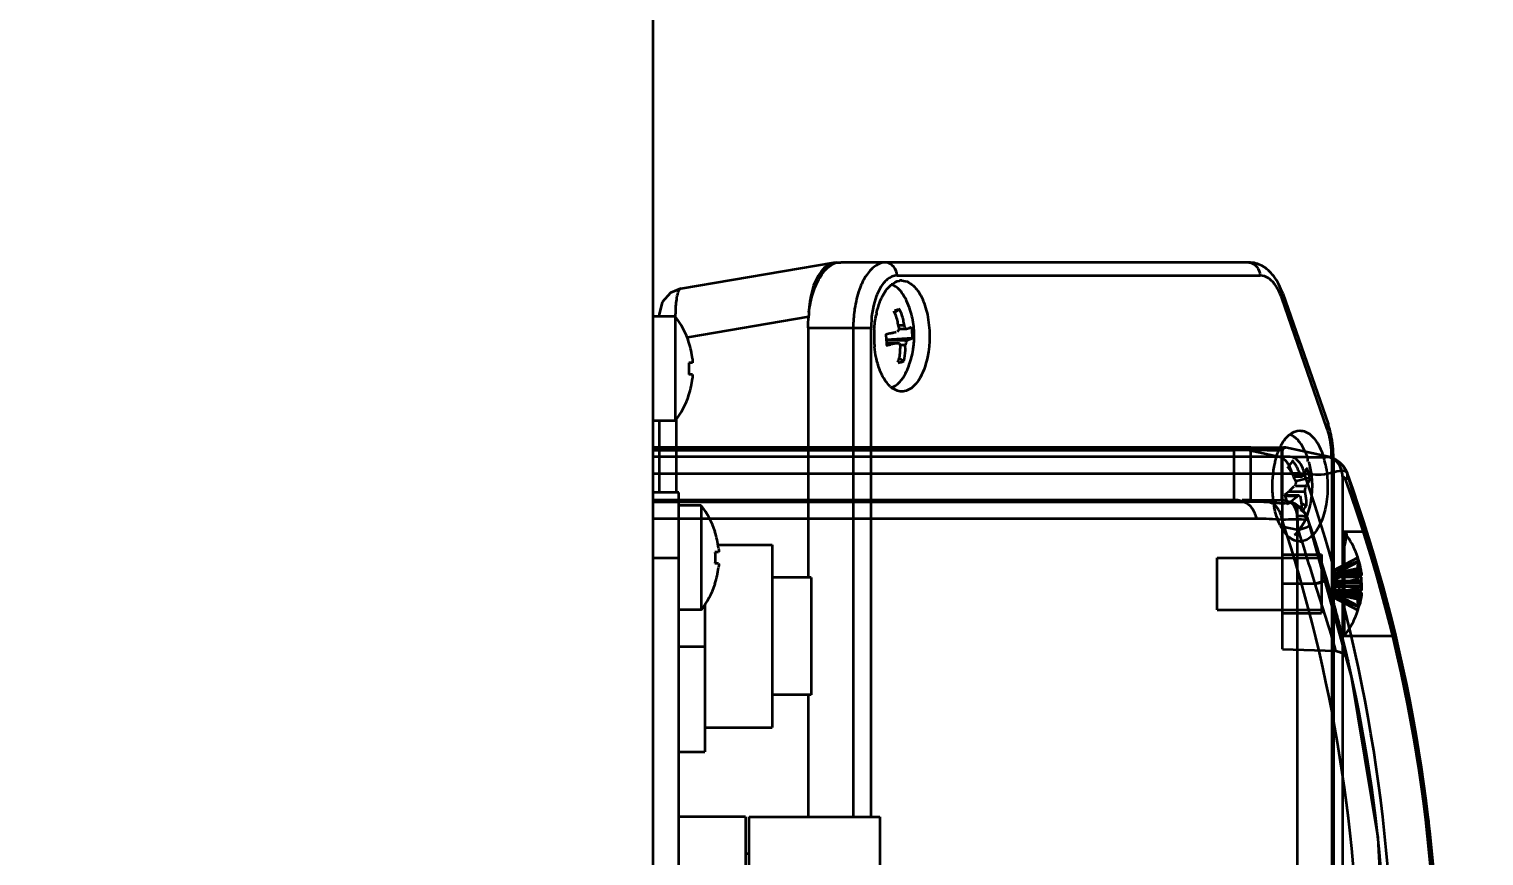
# Model space of a CAD drawing. Header units: millimetres. Extents: x 4086 to 8300, y 123 to 1549.
# Drawn here: x 7023.61 to 7048.68, y 1354.94 to 1369.2 of the extents above; entities that cross this region are included whole.
import ezdxf

# ---------------------------------------------------------------- set-up
doc = ezdxf.new("R2010")
doc.units = ezdxf.units.MM
doc.linetypes.add('PHANTOM', pattern=[0.8, 0.45, -0.05, 0.1, -0.05, 0.1, -0.05])
doc.layers.add('标注', color=7, linetype='Continuous', lineweight=25)
doc.layers.add('粗线', color=7, linetype='PHANTOM', lineweight=35)
doc.styles.get("Standard").update_dxf_attribs({"font": 'simsun.ttc'})
doc.dimstyles.new('直径标注', dxfattribs={"dimtxt": 5, "dimasz": 5, "dimexe": 1.5, "dimexo": 0, "dimtad": 1, "dimtoh": 1, "dimdec": 0, "dimlfac": 10, "dimdsep": 46, "dimtxsty": 'Standard', "dimblk": '_FILLED', "dimcen": 0.09, "dimadec": 0, "dimazin": 0, "dimtol": 1, "dimtp": 0.001, "dimtm": 0.001, "dimtfac": 1, "dimtdec": 0, "dimtofl": 0, "dimtmove": 0, "dimatfit": 3, "dimldrblk": '_FILLED', "dimfxl": 1, "dimtolj": 1, "dimarcsym": 0})
doc.dimstyles.new('直线标注', dxfattribs={"dimtxt": 7, "dimasz": 3, "dimexe": 1.25, "dimexo": 0.625, "dimtad": 1, "dimlfac": 4, "dimdsep": 46, "dimtxsty": 'Standard', "dimcen": 2.5, "dimadec": 0, "dimazin": 0, "dimtm": 1e-09, "dimtfac": 1, "dimtmove": 0, "dimatfit": 3, "dimfxl": 1, "dimarcsym": 0})

# ---------------------------------------------------------------- blocks, each defined once
blk = doc.blocks.new('*D2166')
at = {"layer": 'Defpoints', "color": 0}
for p in [(7027.548, 1379.435), (7094.882, 1379.435), (7024.007, 1325.435)]:
    blk.add_point(p, dxfattribs=at)
at = {"layer": '标注', "color": 0, "linetype": 'Continuous', "lineweight": -2}
for p, q in [((7028.173, 1379.435), (7096.132, 1379.435)), ((7094.882, 1328.435), (7094.882, 1376.435)), ((7024.632, 1325.435), (7096.132, 1325.435))]:
    blk.add_line(p, q, dxfattribs=at)
at = {"layer": '标注', "color": 0}
for points in [[(7095.382, 1376.435), (7094.382, 1376.435), (7094.882, 1379.435)], [(7094.382, 1328.435), (7095.382, 1328.435), (7094.882, 1325.435)]]:
    blk.add_solid(points, dxfattribs=at)
at = {"layer": '标注', "color": 0, "insert": (7087.257, 1352.043), "char_height": 7, "attachment_point": 2, "rotation": 90}
blk.add_mtext('240', dxfattribs=at)
blk = doc.blocks.new('*D2167')
at = {"layer": 'Defpoints', "color": 0}
for p in [(7015.34, 1374.935), (7075.687, 1374.935), (7013.622, 1329.935)]:
    blk.add_point(p, dxfattribs=at)
at = {"layer": '标注', "color": 0, "linetype": 'Continuous', "lineweight": -2}
for p, q in [((7015.965, 1374.935), (7076.937, 1374.935)), ((7075.687, 1332.935), (7075.687, 1371.935)), ((7014.247, 1329.935), (7076.937, 1329.935))]:
    blk.add_line(p, q, dxfattribs=at)
at = {"layer": '标注', "color": 0}
for points in [[(7076.187, 1371.935), (7075.187, 1371.935), (7075.687, 1374.935)], [(7075.187, 1332.935), (7076.187, 1332.935), (7075.687, 1329.935)]]:
    blk.add_solid(points, dxfattribs=at)
at = {"layer": '标注', "color": 0, "insert": (7068.062, 1352.296), "char_height": 7, "attachment_point": 2, "rotation": 90}
blk.add_mtext('200', dxfattribs=at)
blk = doc.blocks.new('*D2168')
at = {"layer": 'Defpoints', "color": 0}
for p in [(6968.207, 1367.878), (7034.357, 1329.742), (6968.207, 1308.217)]:
    blk.add_point(p, dxfattribs=at)
at = {"layer": '标注', "color": 0, "linetype": 'Continuous', "lineweight": -2}
for p, q in [((6968.207, 1367.253), (6968.207, 1306.967)), ((7034.357, 1329.117), (7034.357, 1306.967)), ((7031.357, 1308.217), (6971.207, 1308.217))]:
    blk.add_line(p, q, dxfattribs=at)
at = {"layer": '标注', "color": 0}
for points in [[(6971.207, 1308.717), (6971.207, 1307.717), (6968.207, 1308.217)], [(7031.357, 1307.717), (7031.357, 1308.717), (7034.357, 1308.217)]]:
    blk.add_solid(points, dxfattribs=at)
at = {"layer": '标注', "color": 0, "insert": (7001.282, 1320.166), "char_height": 7, "attachment_point": 2}
blk.add_mtext('294{\\A1;\\H0.7x;\\S+0.05^  0;}', dxfattribs=at)
blk = doc.blocks.new('_FILLED')
at = {"color": 0, "linetype": 'ByBlock'}
blk.add_solid([(0, 0), (-1, 0.1429), (-1, -0.1429)], dxfattribs=at)
blk = doc.blocks.new('*D2169')
at = {"layer": 'Defpoints', "color": 0}
for p in [(7014.189, 1376.166), (7012.225, 1373.704)]:
    blk.add_point(p, dxfattribs=at)
at = {"layer": '标注', "color": 0, "linetype": 'Continuous', "lineweight": -2}
for p in [(7017.308, 1380.075), (7165.996, 1408.097)]:
    blk.add_line(p, (7039.67, 1408.097), dxfattribs=at)
at = {"layer": '标注', "color": 0, "linetype": 'Continuous'}
for p, q in [((7013.207, 1374.845), (7013.207, 1375.025)), ((7013.117, 1374.935), (7013.297, 1374.935))]:
    blk.add_line(p, q, dxfattribs=at)
at = {"layer": '标注', "color": 0, "linetype": 'ByBlock', "lineweight": -2, "xscale": 5, "yscale": 5, "zscale": 5, "rotation": 231.4099169123892}
blk.add_blockref('_FILLED', (7014.189, 1376.166), dxfattribs=at)
at = {"layer": '标注', "color": 0, "insert": (7050.306, 1426.716), "char_height": 5, "attachment_point": 1}
blk.add_mtext('\\A1;{\\H1.4x;6-%%C14\\A1;\\fSource Han Sans CN Normal|b0|i0|c134|p34;\\H0.714286x;\\C7;Penetration ( mounting hole\\C0;）\\P\\C256;Use mounting screws M12}', dxfattribs=at)

msp = doc.modelspace()

# ---------------------------------------------------------------- linework, layer by layer
at = {"layer": '粗线', "linetype": 'Continuous'}
for p, q in [((7034.3569, 1375.12832), (7034.3569, 1329.74228)), ((7045.97973, 1362.32226), (7045.19867, 1364.5682)), ((7045.21633, 1364.64211), (7045.99739, 1362.39616)), ((7034.74469, 1364.2478), (7034.74469, 1362.4478)), ((7037.0344, 1364.0543), (7037.0344, 1359.74778)), ((7037.81383, 1364.0543), (7037.81383, 1355.61651)), ((7038.12118, 1355.61651), (7038.12118, 1364.0543)), ((7034.98235, 1363.8012), (7034.97938, 1363.79949)), ((7038.3739, 1363.78899), (7038.58275, 1363.78899)), ((7038.38466, 1363.81422), (7038.38643, 1363.78084)), ((7038.38643, 1363.78084), (7038.38775, 1363.7491)), ((7038.6165, 1363.76375), (7038.62089, 1363.73159)), ((7038.62089, 1363.75929), (7038.71892, 1363.75929)), ((7035.04152, 1363.4468), (7034.97938, 1363.4468)), ((7035.04435, 1363.45585), (7035.04152, 1363.4468)), ((7038.60164, 1363.52951), (7038.68505, 1363.47691)), ((7038.67022, 1363.47135), (7038.68505, 1363.47691)), ((7034.98103, 1363.28177), (7034.97938, 1363.2488)), ((7035.04152, 1363.2488), (7034.97938, 1363.2488)), ((7034.98202, 1363.38083), (7034.98235, 1363.3478)), ((7035.04152, 1363.2488), (7035.04435, 1363.23975)), ((7035.04435, 1363.21506), (7035.04152, 1363.1813)), ((7035.04435, 1363.23975), (7035.04435, 1363.21506)), ((7034.97938, 1362.89612), (7034.98235, 1362.8944)), ((7034.74469, 1362.4478), (7034.3569, 1362.4478)), ((7034.4694, 1362.4478), (7034.4694, 1361.2103)), ((7034.76549, 1361.2103), (7034.76549, 1362.4779)), ((7044.56399, 1361.98672), (7034.3569, 1361.9868)), ((7034.3569, 1361.98594), (7044.42898, 1361.98594)), ((7034.3569, 1361.94196), (7044.39333, 1361.94196)), ((7044.37449, 1361.94196), (7044.37449, 1361.07674)), ((7044.42893, 1361.98596), (7045.16597, 1361.82557)), ((7044.91967, 1361.98323), (7044.56399, 1361.98672)), ((7044.66156, 1361.94053), (7044.66156, 1361.07673)), ((7045.03502, 1361.98279), (7044.91967, 1361.98323)), ((7045.12265, 1361.98301), (7045.03502, 1361.98279)), ((7045.20116, 1361.94197), (7045.21203, 1361.94111)), ((7045.20116, 1361.07701), (7045.20116, 1361.94111)), ((7045.21208, 1358.5103), (7045.21208, 1361.9533)), ((7045.25518, 1361.98516), (7045.26122, 1361.98569)), ((7045.26486, 1361.98597), (7045.26662, 1361.98594)), ((7046.0048, 1361.82531), (7045.26662, 1361.98594)), ((7046.00997, 1361.82439), (7045.26665, 1361.98593)), ((7045.16597, 1361.82557), (7034.3569, 1361.82557)), ((7045.32831, 1361.68296), (7045.30947, 1361.66137)), ((7045.35423, 1361.71319), (7045.32831, 1361.68296)), ((7046.06031, 1361.80836), (7046.09045, 1361.80836)), ((7046.06031, 1361.80836), (7046.06031, 1343.06225)), ((7046.09045, 1361.80836), (7046.09045, 1343.06225)), ((7034.3569, 1361.53757), (7045.3791, 1361.53757)), ((7045.52104, 1361.51651), (7045.38975, 1361.51651)), ((7045.55258, 1361.48334), (7045.40577, 1361.48334)), ((7045.68657, 1361.46727), (7045.43127, 1361.40001)), ((7045.53597, 1361.49205), (7045.52104, 1361.51651)), ((7045.55258, 1361.48334), (7045.53597, 1361.49205)), ((7045.56727, 1361.49272), (7045.55258, 1361.48334)), ((7045.64645, 1361.60985), (7045.63623, 1361.63775)), ((7045.67274, 1361.52485), (7045.66471, 1361.55338)), ((7046.24608, 1361.48857), (7046.24608, 1343.38204)), ((7046.33272, 1361.53422), (7046.27299, 1361.64733)), ((7046.33271, 1361.53429), (7046.33185, 1361.5367)), ((7034.8069, 1361.2103), (7034.3569, 1361.2103)), ((7034.8069, 1343.6603), (7034.8069, 1361.2103)), ((7045.24731, 1361.17834), (7045.25672, 1361.14947)), ((7045.49389, 1361.16227), (7045.27432, 1361.16227)), ((7045.31572, 1361.22979), (7045.60572, 1361.22979)), ((7045.43859, 1361.34833), (7045.4239, 1361.32337)), ((7045.61761, 1361.32224), (7045.4358, 1361.32224)), ((7045.47425, 1361.15289), (7045.49389, 1361.16227)), ((7045.49389, 1361.16227), (7045.51045, 1361.15356)), ((7045.60783, 1361.29728), (7045.61761, 1361.32224)), ((7044.44061, 1361.07693), (7034.3569, 1361.07686)), ((7034.3569, 1361.05348), (7044.54839, 1361.05348)), ((7035.19469, 1360.9853), (7034.8069, 1360.9853)), ((7035.19469, 1360.9853), (7035.19469, 1359.1853)), ((7044.54839, 1361.05348), (7044.44061, 1361.07693)), ((7045.31898, 1361.05348), (7045.21123, 1361.07693)), ((7045.25672, 1361.14947), (7045.26572, 1361.12076)), ((7045.26572, 1361.12076), (7045.27432, 1361.09223)), ((7045.27432, 1361.15289), (7045.47425, 1361.15289)), ((7045.2903, 1361.03576), (7045.29766, 1361.00786)), ((7045.31442, 1361.03959), (7045.31896, 1361.05349)), ((7045.46665, 1360.99229), (7045.46665, 1343.87831)), ((7045.51045, 1361.15356), (7045.52048, 1361.12909)), ((7045.53389, 1361.02867), (7045.62442, 1360.98424)), ((7045.61189, 1360.96665), (7045.62442, 1360.98424)), ((7044.76338, 1360.75725), (7034.3569, 1360.75725)), ((7045.49254, 1360.54788), (7045.59683, 1360.71776)), ((7045.53918, 1360.88354), (7045.55504, 1360.89949)), ((7045.69206, 1360.63061), (7045.64981, 1360.75725)), ((7035.43235, 1360.5387), (7035.42938, 1360.53699)), ((7045.48629, 1360.55996), (7045.21208, 1360.61963)), ((7046.27487, 1360.52646), (7046.27454, 1360.53572)), ((7046.66844, 1360.5353), (7046.27487, 1360.5353)), ((7046.27487, 1360.5353), (7046.27487, 1358.7353)), ((7035.49152, 1360.1843), (7035.42938, 1360.1843)), ((7035.49152, 1360.3103), (7036.41565, 1360.3103)), ((7035.49435, 1360.19335), (7035.49152, 1360.1843)), ((7036.41565, 1360.30971), (7036.41565, 1357.1609)), ((7034.3569, 1360.0853), (7034.8069, 1360.0853)), ((7035.43103, 1360.01927), (7035.42938, 1359.9863)), ((7035.49152, 1359.9863), (7035.42938, 1359.9863)), ((7035.43202, 1360.11833), (7035.43235, 1360.0853)), ((7035.49152, 1359.9863), (7035.49435, 1359.97725)), ((7035.49435, 1359.95256), (7035.49152, 1359.9188)), ((7035.49435, 1359.97725), (7035.49435, 1359.95256)), ((7044.08708, 1360.0853), (7045.88708, 1360.0853)), ((7044.08708, 1359.1853), (7044.08708, 1360.0853)), ((7045.21208, 1360.14155), (7045.88708, 1360.14155)), ((7045.88708, 1360.14155), (7045.88708, 1359.12905)), ((7046.09633, 1359.87016), (7046.50956, 1360.0897)), ((7046.09633, 1359.85697), (7046.50956, 1360.02771)), ((7046.50956, 1360.02162), (7046.09633, 1359.85499)), ((7046.50956, 1360.01219), (7046.09633, 1359.79265)), ((7046.50956, 1360.02771), (7046.51121, 1359.99869)), ((7046.50956, 1359.88943), (7046.51121, 1359.91314)), ((7046.51121, 1360.00537), (7046.5122, 1359.97546)), ((7046.51121, 1359.90417), (7046.5122, 1359.9366)), ((7046.5122, 1359.98272), (7046.51253, 1359.95196)), ((7046.5122, 1359.9282), (7046.51253, 1359.9598)), ((7037.09065, 1359.7478), (7036.41565, 1359.7478)), ((7037.09065, 1359.74778), (7037.09065, 1357.72283)), ((7046.08543, 1359.32823), (7045.98128, 1359.69791)), ((7046.50956, 1359.90321), (7046.09633, 1359.80982)), ((7046.50956, 1359.88943), (7046.09633, 1359.71868)), ((7046.09633, 1359.71329), (7046.50956, 1359.87991)), ((7046.09633, 1359.40045), (7046.09633, 1359.87016)), ((7046.09633, 1359.82727), (7046.5717, 1359.82727)), ((7046.09633, 1359.82361), (7046.5717, 1359.82361)), ((7046.5717, 1359.82244), (7046.09633, 1359.82244)), ((7046.57491, 1359.80325), (7046.09633, 1359.80325)), ((7046.5717, 1359.79158), (7046.09633, 1359.79158)), ((7046.57411, 1359.78619), (7046.09633, 1359.78619)), ((7046.5717, 1359.74976), (7046.09633, 1359.74976)), ((7046.09633, 1359.62762), (7046.50956, 1359.72102)), ((7046.5717, 1359.68532), (7046.09633, 1359.68532)), ((7046.09633, 1359.68074), (7046.5717, 1359.68074)), ((7046.09633, 1359.66123), (7046.5717, 1359.66123)), ((7046.51121, 1359.90417), (7046.50956, 1359.87991)), ((7046.57453, 1359.65067), (7046.5717, 1359.68532)), ((7035.42938, 1359.63362), (7035.43235, 1359.6319)), ((7045.77302, 1359.6353), (7045.21208, 1359.6353)), ((7046.09633, 1359.64298), (7046.50956, 1359.54959)), ((7046.09633, 1359.60938), (7046.5717, 1359.60938)), ((7046.09633, 1359.58987), (7046.5717, 1359.58987)), ((7046.5717, 1359.58528), (7046.09633, 1359.58528)), ((7046.09633, 1359.55732), (7046.50956, 1359.39069)), ((7046.50956, 1359.38118), (7046.09633, 1359.55193)), ((7046.5717, 1359.52084), (7046.09633, 1359.52084)), ((7046.57411, 1359.48441), (7046.09633, 1359.48441)), ((7046.5717, 1359.47903), (7046.09633, 1359.47903)), ((7046.50956, 1359.25842), (7046.09633, 1359.47795)), ((7046.57491, 1359.46735), (7046.09633, 1359.46735)), ((7046.50956, 1359.36739), (7046.09633, 1359.46078)), ((7046.5717, 1359.44816), (7046.09633, 1359.44816)), ((7046.09633, 1359.447), (7046.5717, 1359.447)), ((7046.09633, 1359.44334), (7046.5717, 1359.44334)), ((7046.50956, 1359.24899), (7046.09633, 1359.41561)), ((7046.09633, 1359.41364), (7046.50956, 1359.24289)), ((7046.5717, 1359.58528), (7046.57453, 1359.61994)), ((7046.57453, 1359.65484), (7046.57453, 1359.61576)), ((7035.19469, 1359.1853), (7034.8069, 1359.1853)), ((7035.2569, 1359.27529), (7035.2569, 1356.73985)), ((7044.08708, 1359.1853), (7045.88708, 1359.1853)), ((7046.19987, 1358.8958), (7046.08543, 1359.32823)), ((7046.09633, 1359.40045), (7046.50956, 1359.18091)), ((7046.50956, 1359.38118), (7046.51121, 1359.35747)), ((7046.51121, 1359.27192), (7046.50956, 1359.24289)), ((7046.5122, 1359.29514), (7046.51121, 1359.26524)), ((7046.51253, 1359.31081), (7046.5122, 1359.34241)), ((7046.51253, 1359.31864), (7046.5122, 1359.28788)), ((7045.21208, 1359.12905), (7045.88708, 1359.12905)), ((7046.28187, 1358.56588), (7046.19987, 1358.8958)), ((7047.1668, 1358.7353), (7046.27487, 1358.7353)), ((7034.8069, 1358.5569), (7035.2569, 1358.5569)), ((7045.21208, 1358.5103), (7046.13243, 1358.47816)), ((7046.333, 1358.35029), (7046.27954, 1358.57551)), ((7046.34382, 1358.30361), (7046.32764, 1358.37329)), ((7037.09065, 1357.7228), (7036.41565, 1357.7228)), ((7037.0344, 1357.7228), (7037.0344, 1355.61651)), ((7035.2569, 1357.1603), (7036.41565, 1357.1603)), ((7034.8069, 1356.73985), (7035.2569, 1356.73985)), ((7035.9544, 1355.61651), (7034.8069, 1355.61651)), ((7035.9544, 1355.61651), (7035.9544, 1345.5416)), ((7036.0219, 1355.61651), (7038.2719, 1355.61651)), ((7036.0219, 1345.5416), (7036.0219, 1355.61651)), ((7038.2719, 1355.61651), (7038.2719, 1345.5416)), ((7036.0219, 1354.9778), (7035.9544, 1354.9778))]:
    msp.add_line(p, q, dxfattribs=at)
at = {"layer": '粗线', "color": 7, "linetype": 'Continuous'}
for p, q in [((7034.84396, 1364.72751), (7037.47947, 1365.17574)), ((7037.52795, 1365.17779), (7037.47951, 1365.17488)), ((7037.51677, 1365.17877), (7037.5633, 1365.17891)), ((7037.58493, 1365.17906), (7037.59828, 1365.1793)), ((7044.63438, 1365.1793), (7037.59828, 1365.1793)), ((7038.57118, 1364.9543), (7044.82924, 1364.9543)), ((7034.52087, 1364.49286), (7034.4694, 1364.28388)), ((7034.74469, 1364.2478), (7034.3569, 1364.2478)), ((7034.4694, 1364.28374), (7034.4694, 1364.2478)), ((7037.04873, 1364.24191), (7034.96442, 1363.88742)), ((7038.54153, 1364.34926), (7038.52384, 1364.3437)), ((7038.62187, 1364.37139), (7038.53848, 1364.31366)), ((7038.57531, 1364.35924), (7038.54153, 1364.34926)), ((7038.59139, 1364.36368), (7038.57531, 1364.35924)), ((7038.62187, 1364.37139), (7038.59139, 1364.36368)), ((7037.0344, 1364.0543), (7038.12118, 1364.0543)), ((7038.3739, 1363.94515), (7038.44484, 1363.95819)), ((7038.5088, 1363.97157), (7038.53629, 1363.97862)), ((7038.53629, 1363.97862), (7038.5559, 1363.98481)), ((7038.58743, 1363.99872), (7038.5689, 1363.98504)), ((7038.69563, 1364.08901), (7038.5976, 1364.08901)), ((7038.5976, 1364.03162), (7038.73377, 1364.03162)), ((7038.70492, 1364.05685), (7038.69563, 1364.08901)), ((7038.73377, 1364.03162), (7038.77055, 1364.04513)), ((7038.82535, 1364.03899), (7038.82114, 1364.07151)), ((7038.74761, 1363.83556), (7038.3739, 1363.83556)), ((7038.38004, 1363.87961), (7038.38255, 1363.84689)), ((7038.38255, 1363.84689), (7038.38466, 1363.81422)), ((7038.83499, 1363.87545), (7038.38277, 1363.84375)), ((7038.73398, 1363.82188), (7038.74761, 1363.83556))]:
    msp.add_line(p, q, dxfattribs=at)
for points in [[(7034.84395, 1364.7275), (7034.66333, 1364.65391), (7034.52087, 1364.49286)], [(7037.05046, 1364.32118), (7037.04616, 1364.28307), (7037.04246, 1364.24404)], [(7038.3739, 1363.94515), (7038.37716, 1363.91237), (7038.38004, 1363.87961)], [(7038.5976, 1364.06132), (7038.59793, 1364.02661), (7038.58743, 1363.99872)], [(7038.73377, 1364.03162), (7038.71886, 1364.03586), (7038.70492, 1364.05685)], [(7038.83149, 1363.97372), (7038.8288, 1364.00639), (7038.82535, 1364.03899)], [(7038.83499, 1363.87545), (7038.83458, 1363.90823), (7038.83342, 1363.94099), (7038.83149, 1363.97372)]]:
    msp.add_lwpolyline(points, dxfattribs=at)
at = {"layer": '粗线', "linetype": 'Continuous'}
for points in [[(7038.58275, 1363.78899), (7038.60256, 1363.78474), (7038.6165, 1363.76375)], [(7038.71892, 1363.75929), (7038.72349, 1363.79399), (7038.73398, 1363.82188)], [(7034.97938, 1363.4468), (7034.98103, 1363.41383), (7034.98202, 1363.38083)], [(7035.04152, 1363.5143), (7035.04435, 1363.48053), (7035.04435, 1363.45585)], [(7038.58702, 1363.44921), (7038.60484, 1363.45288), (7038.62208, 1363.45693), (7038.63872, 1363.46136)], [(7038.63872, 1363.46136), (7038.65477, 1363.46617), (7038.67022, 1363.47135)], [(7034.98235, 1363.3478), (7034.98202, 1363.31478), (7034.98103, 1363.28177)], [(7045.24161, 1361.98589), (7045.23473, 1361.98536), (7045.22299, 1361.98478), (7045.20631, 1361.98423), (7045.1843, 1361.98373), (7045.15656, 1361.98332), (7045.12265, 1361.98301)], [(7045.21208, 1361.94196), (7045.22004, 1361.9675), (7045.24109, 1361.98402), (7045.26665, 1361.98593)], [(7045.2666, 1361.98594), (7045.23991, 1361.98359), (7045.21999, 1361.96755)], [(7045.26646, 1361.98597), (7045.25782, 1361.98698), (7045.25473, 1361.98697), (7045.25268, 1361.98687), (7045.25084, 1361.98674), (7045.2489, 1361.98659), (7045.24674, 1361.98639), (7045.24427, 1361.98615), (7045.24146, 1361.98587)], [(7045.39471, 1361.76206), (7045.3817, 1361.74612), (7045.36821, 1361.72982), (7045.35423, 1361.71319)], [(7046.00047, 1361.82312), (7046.00121, 1361.82468), (7046.00227, 1361.8255), (7046.00483, 1361.8253)], [(7046.33154, 1361.53757), (7046.25778, 1361.66883), (7046.14458, 1361.76858), (7046.00483, 1361.8253)], [(7046.33156, 1361.5375), (7046.26065, 1361.66515), (7046.14969, 1361.76532), (7046.00953, 1361.82423)], [(7045.4358, 1361.41582), (7045.44294, 1361.38213), (7045.43859, 1361.34833)], [(7045.66471, 1361.55338), (7045.65595, 1361.58172), (7045.64645, 1361.60985)], [(7045.68657, 1361.46727), (7045.68003, 1361.49614), (7045.67274, 1361.52485)], [(7046.30606, 1361.42376), (7046.29067, 1361.45219), (7046.26989, 1361.47381), (7046.24608, 1361.48857)], [(7047.91208, 1352.4353), (7047.82278, 1354.62866), (7047.53626, 1356.92452), (7047.03848, 1359.24766), (7046.33154, 1361.53757)], [(7047.91206, 1352.45), (7047.73294, 1355.54043), (7047.20268, 1358.58375), (7046.3327, 1361.53422)], [(7045.60572, 1361.22979), (7045.60348, 1361.26347), (7045.60783, 1361.29728)], [(7045.21123, 1361.07693), (7045.20915, 1361.07715), (7045.20579, 1361.07718), (7045.20116, 1361.07701)], [(7045.27432, 1361.09223), (7045.28251, 1361.06389), (7045.2903, 1361.03576)], [(7045.64975, 1360.75745), (7045.57604, 1360.89307), (7045.46089, 1360.99585), (7045.31899, 1361.05348)], [(7045.64983, 1360.75719), (7045.60561, 1360.85112), (7045.54593, 1360.92749), (7045.47344, 1360.98777), (7045.40082, 1361.0272), (7045.3272, 1361.05161)], [(7045.64981, 1360.75725), (7045.61481, 1360.83562), (7045.56784, 1360.90324), (7045.5106, 1360.9601), (7045.44887, 1361.00306), (7045.38912, 1361.03205), (7045.3272, 1361.05161)], [(7045.55504, 1360.89949), (7045.57025, 1360.91578), (7045.58481, 1360.93241)], [(7045.58481, 1360.93241), (7045.59869, 1360.94937), (7045.61189, 1360.96665)], [(7047.01206, 1352.43795), (7046.85921, 1355.25604), (7046.40395, 1358.03649), (7045.65502, 1360.74162)], [(7045.98128, 1359.69791), (7045.84103, 1360.16561), (7045.69206, 1360.63061)], [(7035.42938, 1360.1843), (7035.43103, 1360.15133), (7035.43202, 1360.11833)], [(7035.49152, 1360.2518), (7035.49435, 1360.21803), (7035.49435, 1360.19335)], [(7035.43235, 1360.0853), (7035.43202, 1360.05228), (7035.43103, 1360.01927)], [(7046.51253, 1360.05252), (7046.5122, 1360.06527), (7046.51121, 1360.07767), (7046.50956, 1360.0897)], [(7046.50956, 1360.01219), (7046.51121, 1360.02597), (7046.5122, 1360.03942), (7046.51253, 1360.05252)], [(7046.2061, 1358.87134), (7046.10429, 1359.259), (7045.98128, 1359.69791)], [(7046.50956, 1359.90321), (7046.51121, 1359.87325), (7046.5122, 1359.8431), (7046.51253, 1359.81279)], [(7046.51253, 1359.81279), (7046.5122, 1359.78232), (7046.51121, 1359.75173), (7046.50956, 1359.72102)], [(7046.5717, 1359.82727), (7046.57453, 1359.79973), (7046.57453, 1359.78669), (7046.5717, 1359.79158)], [(7046.5717, 1359.82361), (7046.57453, 1359.80576), (7046.57453, 1359.80534), (7046.5717, 1359.82244)], [(7046.5717, 1359.66123), (7046.57453, 1359.68278), (7046.57453, 1359.71516), (7046.5717, 1359.74976)], [(7046.51253, 1359.45782), (7046.5122, 1359.48828), (7046.51121, 1359.51888), (7046.50956, 1359.54959)], [(7046.50956, 1359.36739), (7046.51121, 1359.39736), (7046.5122, 1359.42751), (7046.51253, 1359.45782)], [(7046.5717, 1359.60938), (7046.57453, 1359.58783), (7046.57453, 1359.55545), (7046.5717, 1359.52084)], [(7046.5717, 1359.44334), (7046.57453, 1359.47087), (7046.57453, 1359.48392), (7046.5717, 1359.47903)], [(7046.5717, 1359.447), (7046.57453, 1359.46484), (7046.57453, 1359.46526), (7046.5717, 1359.44816)], [(7046.3011, 1358.48575), (7046.24809, 1358.70401), (7046.1748, 1358.99312), (7046.08372, 1359.3345)], [(7046.5122, 1359.33401), (7046.51121, 1359.36643), (7046.50956, 1359.39069)], [(7046.50956, 1359.25842), (7046.51121, 1359.24463), (7046.5122, 1359.23119), (7046.51253, 1359.21809)], [(7046.51253, 1359.21809), (7046.5122, 1359.20533), (7046.51121, 1359.19294), (7046.50956, 1359.18091)], [(7046.13236, 1358.47817), (7046.19617, 1358.46659), (7046.25857, 1358.434), (7046.31108, 1358.37906), (7046.34375, 1358.30389)], [(7046.13236, 1358.47817), (7046.2264, 1358.4538), (7046.30162, 1358.39193), (7046.34375, 1358.30389)]]:
    msp.add_lwpolyline(points, dxfattribs=at)
at = {"layer": '粗线', "color": 7, "linetype": 'Continuous'}
for centre, radius, start, end in [((7037.55511, 1367.94707), 2.76818, 270.169527, 270.617261), ((7038.65008, 1364.62865), 0.23791, 90.036181, 99.197805), ((7037.40122, 1363.90967), 1.46425, 17.719166, 24.451374), ((7040.01215, 1364.05567), 2.19833, 172.320932, 180.035752), ((7039.8716, 1364.07307), 2.05671, 171.439995, 172.277965), ((7039.73955, 1363.95901), 1.56385, 166.93321, 168.448294), ((7037.39903, 1363.90951), 1.46639, 6.489243, 17.699387), ((7040.06856, 1363.91024), 1.89674, 176.549585, 182.571186), ((7037.4034, 1363.91023), 1.46196, 5.289011, 6.48059), ((7037.40833, 1363.91068), 1.45702, 4.040378, 5.28913), ((7037.4103, 1363.91085), 1.45503, 2.445398, 4.039255), ((7037.40095, 1363.91049), 1.4644, 358.59311, 2.443646), ((7037.39706, 1363.91054), 1.46828, 356.919155, 358.594785)]:
    msp.add_arc(centre, radius, start, end, dxfattribs=at)
at = {"layer": '粗线', "linetype": 'Continuous'}
for centre, radius, start, end in [((7033.5919, 1363.3478), 1.4625, 18.060208, 37.979872), ((7033.5919, 1363.3478), 1.45915, 6.552172, 18.032352), ((7040.04912, 1363.90925), 1.87727, 182.56513, 185.616977), ((7038.11673, 1365.68806), 1.95585, 277.763661, 278.504505), ((7038.14592, 1365.49538), 1.76098, 278.492221, 280.19199), ((7038.2865, 1363.68366), 0.42681, 5.647621, 9.97707), ((7037.40159, 1363.91065), 1.46381, 340.365016, 350.807247), ((7037.40696, 1363.90954), 1.45833, 350.816739, 352.227331), ((7037.40489, 1363.9098), 1.46042, 352.228082, 353.895612), ((7037.3989, 1363.91043), 1.46643, 353.896114, 356.91988), ((7037.40068, 1363.91142), 1.46493, 335.542293, 340.348801), ((7033.5919, 1363.3478), 1.45915, 341.967648, 353.447828), ((7038.73883, 1363.3553), 0.42637, 227.323624, 230.216844), ((7033.5919, 1363.3478), 1.4625, 322.020128, 341.939792), ((7044.61685, 1361.91656), 1.46148, 16.601594, 19.157391), ((7044.45926, 1361.87045), 1.62568, 12.009065, 16.572017), ((7044.44524, 1361.82662), 1.6141, 5.788873, 12.032436), ((7044.24925, 1361.82645), 1.84024, 5.758322, 11.988677), ((7044.43119, 1344.10993), 17.83208, 89.259765, 90.12164), ((7044.46717, 1343.64945), 18.3366, 89.269591, 90.119848), ((7045.25708, 1361.94196), 0.045, 77.725934, 180), ((7044.28555, 1361.80893), 1.77476, 359.98138, 5.836941), ((7044.08982, 1361.8089), 2.00064, 359.984473, 5.800155), ((7046.72798, 1361.34684), 1.69217, 168.483541, 172.56915), ((7046.60205, 1361.37151), 1.56385, 166.93321, 168.448294), ((7046.5125, 1361.39278), 1.47181, 163.799792, 166.9514), ((7046.38935, 1361.42841), 1.34361, 161.203947, 163.793627), ((7045.02796, 1361.42969), 0.48431, 37.213904, 42.308911), ((7044.9865, 1361.39862), 0.53613, 31.84194, 37.178307), ((7044.2618, 1361.32229), 1.46606, 7.347087, 16.432538), ((7044.5119, 1361.39205), 1.47245, 11.748301, 17.210086), ((7045.9092, 1361.38263), 0.44985, 19.696998, 78.293711), ((7045.90788, 1361.38586), 0.45, 19.700542, 77.279958), ((7046.89951, 1361.32438), 1.86516, 172.566546, 178.870099), ((7044.88877, 1361.28883), 0.5515, 31.889834, 34.707186), ((7045.37853, 1354.74615), 6.79141, 88.20762, 89.9952), ((7019.33039, 1352.43035), 27.79382, 0.010858, 19.12018), ((7044.25822, 1361.32167), 1.46968, 5.880731, 7.353197), ((7044.26556, 1361.32271), 1.4623, 352.930305, 5.883059), ((7021.20468, 1352.4353), 26.66214, 340.298317, 19.701683), ((7020.91208, 1352.4353), 27, 340.298454, 19.701556), ((7046.92942, 1361.32275), 1.8951, 178.838693, 180.11144), ((7046.89873, 1361.32145), 1.86441, 180.0732, 187.869021), ((7045.24106, 1361.08127), 0.38231, 14.916526, 22.621165), ((7045.21793, 1361.07518), 0.40624, 10.154969, 14.906766), ((7034.0419, 1360.0853), 1.4625, 18.060208, 37.979872), ((7044.57553, 1354.52533), 6.52821, 86.253779, 90.238155), ((7046.71507, 1361.29648), 1.67905, 187.88301, 191.777862), ((7044.99362, 1361.57246), 0.63451, 297.884587, 300.926336), ((7045.2233, 1360.61377), 0.45, 18.593371, 77.723619), ((7045.00025, 1361.56115), 0.6214, 300.937665, 305.532818), ((7044.25816, 1361.3252), 1.47003, 335.593258, 347.95166), ((7044.26978, 1361.32221), 1.45805, 347.971299, 351.713558), ((7044.26709, 1361.32262), 1.46077, 351.712607, 352.926172), ((7044.76006, 1354.36101), 6.39625, 85.994145, 89.970223), ((7045.43095, 1350.01045), 10.73353, 88.803867, 91.196293), ((7019.91445, 1352.42428), 26.62488, 0.023725, 18.203315), ((7026.35864, 1359.16569), 19.1784, 4.169075, 4.879199), ((7020.91208, 1352.4353), 26.1, 341.406692, 18.593307), ((7034.0419, 1360.0853), 1.45915, 6.552172, 18.032352), ((7045.59501, 1360.76065), 0.41683, 227.295656, 231.771011), ((7020.91777, 1352.43463), 25.87726, 16.156529, 18.300146), ((7045.12384, 1359.63608), 1.4606, 6.580623, 37.998043), ((7045.51219, 1360.60605), 0.2395, 270.058406, 281.217799), ((7034.0419, 1360.0853), 1.45915, 341.967648, 353.447828), ((7045.13851, 1362.1236), 2.56793, 284.305308, 289.158938), ((7045.18251, 1361.97725), 2.41525, 284.151789, 289.312451), ((7034.0419, 1360.0853), 1.4625, 322.020128, 341.939792), ((7028.19359, 1353.54164), 18.60561, 15.386236, 19.118156), ((7028.19515, 1353.54212), 18.60398, 15.386081, 19.118328), ((7028.19093, 1353.54082), 18.6084, 15.386499, 19.117861), ((7045.12247, 1359.63512), 1.46208, 322.016394, 353.407931)]:
    msp.add_arc(centre, radius, start, end, dxfattribs=at)
at = {"layer": '粗线', "color": 7, "linetype": 'Continuous'}
for points, knots in [([(7037.22002, 1364.88944), (7037.24028, 1364.92582), (7037.31668, 1365.04423), (7037.431, 1365.15072), (7037.52795, 1365.17779)], [0, 0, 0, 0, 0.29267178, 1, 1, 1, 1]), ([(7037.47955, 1365.17389), (7037.464, 1365.17132), (7037.43257, 1365.16336), (7037.40305, 1365.14993), (7037.38871, 1365.14183)], [0, 0, 0, 0, 0.48899304, 1, 1, 1, 1]), ([(7038.37633, 1365.1793), (7038.28189, 1365.1793), (7038.14992, 1365.10176), (7038.06818, 1364.99713), (7038.0457, 1364.96445)], [0, 0, 0, 0, 0.70418615, 1, 1, 1, 1]), ([(7037.38871, 1365.14183), (7037.3382, 1365.1133), (7037.12231, 1364.88879), (7037.06111, 1364.56537), (7037.05046, 1364.32118)], [0, 0, 0, 0, 0.19181307, 1, 1, 1, 1]), ([(7034.75648, 1364.39293), (7034.76116, 1364.47415), (7034.77154, 1364.57283), (7034.80848, 1364.72133), (7034.84395, 1364.72747)], [0, 0, 0, 0, 0.69328962, 1, 1, 1, 1]), ([(7037.05046, 1364.32118), (7037.05698, 1364.37459), (7037.08875, 1364.57006), (7037.14972, 1364.76322), (7037.22002, 1364.88944)], [0, 0, 0, 0, 0.27136313, 1, 1, 1, 1]), ([(7038.25299, 1364.69069), (7038.23103, 1364.64676), (7038.14982, 1364.44409), (7038.12118, 1364.22291), (7038.12118, 1364.0543)], [0, 0, 0, 0, 0.22555967, 1, 1, 1, 1]), ([(7038.39764, 1364.88467), (7038.38684, 1364.87565), (7038.3656, 1364.85586), (7038.34632, 1364.83418), (7038.33688, 1364.82265)], [0, 0, 0, 0, 0.48590948, 1, 1, 1, 1]), ([(7038.51494, 1364.78107), (7038.50737, 1364.78502), (7038.49206, 1364.79216), (7038.47615, 1364.7978), (7038.46818, 1364.80018)], [0, 0, 0, 0, 0.50688012, 1, 1, 1, 1]), ([(7038.73413, 1364.51574), (7038.72019, 1364.5464), (7038.66734, 1364.64851), (7038.5877, 1364.74315), (7038.51494, 1364.78107)], [0, 0, 0, 0, 0.29106557, 1, 1, 1, 1]), ([(7038.64993, 1364.86655), (7038.73213, 1364.86655), (7038.84686, 1364.79732), (7038.91681, 1364.70517), (7038.93613, 1364.67629)], [0, 0, 0, 0, 0.70289654, 1, 1, 1, 1]), ([(7038.93613, 1364.67629), (7038.94554, 1364.66224), (7038.96379, 1364.63276), (7038.98015, 1364.6022), (7038.98807, 1364.58634)], [0, 0, 0, 0, 0.48831638, 1, 1, 1, 1]), ([(7038.27148, 1364.49456), (7038.27731, 1364.50968), (7038.2894, 1364.53919), (7038.3028, 1364.56814), (7038.30973, 1364.58219)], [0, 0, 0, 0, 0.50842444, 1, 1, 1, 1]), ([(7045.19867, 1364.5682), (7045.20702, 1364.57982), (7045.21981, 1364.60327), (7045.2202, 1364.63101), (7045.21635, 1364.64212)], [0, 0, 0, 0, 0.54880772, 1, 1, 1, 1]), ([(7038.55402, 1364.25033), (7038.54874, 1364.26517), (7038.53688, 1364.29457), (7038.522, 1364.3226), (7038.51371, 1364.33618)], [0, 0, 0, 0, 0.49744987, 1, 1, 1, 1]), ([(7038.57996, 1364.15631), (7038.57654, 1364.17223), (7038.56902, 1364.20389), (7038.55946, 1364.23502), (7038.55402, 1364.25033)], [0, 0, 0, 0, 0.50049584, 1, 1, 1, 1]), ([(7038.65184, 1364.27871), (7038.6466, 1364.29345), (7038.63483, 1364.32267), (7038.62011, 1364.35055), (7038.61192, 1364.36407)], [0, 0, 0, 0, 0.497539, 1, 1, 1, 1]), ([(7038.67782, 1364.1847), (7038.67439, 1364.20062), (7038.66685, 1364.23227), (7038.65728, 1364.2634), (7038.65184, 1364.27871)], [0, 0, 0, 0, 0.50049225, 1, 1, 1, 1]), ([(7038.69563, 1364.08901), (7038.6929, 1364.10499), (7038.68742, 1364.13697), (7038.68125, 1364.16883), (7038.67782, 1364.1847)], [0, 0, 0, 0, 0.49951045, 1, 1, 1, 1]), ([(7038.44484, 1363.95819), (7038.45599, 1363.96033), (7038.47736, 1363.96455), (7038.49864, 1363.96918), (7038.5088, 1363.97157)], [0, 0, 0, 0, 0.52101162, 1, 1, 1, 1]), ([(7038.5976, 1364.06132), (7038.59489, 1364.07718), (7038.58945, 1364.10892), (7038.58335, 1364.14055), (7038.57996, 1364.15631)], [0, 0, 0, 0, 0.4995086, 1, 1, 1, 1]), ([(7038.77055, 1364.04513), (7038.77581, 1364.04722), (7038.78525, 1364.05119), (7038.79439, 1364.05589), (7038.79821, 1364.05841)], [0, 0, 0, 0, 0.55279262, 1, 1, 1, 1]), ([(7038.79821, 1364.05841), (7038.80084, 1364.06013), (7038.80517, 1364.06298), (7038.80749, 1364.06848), (7038.80699, 1364.07047)], [0, 0, 0, 0, 0.60520258, 1, 1, 1, 1]), ([(7038.7829, 1363.84904), (7038.77607, 1363.84663), (7038.76064, 1363.8418), (7038.74496, 1363.83783), (7038.73627, 1363.8358)], [0, 0, 0, 0, 0.44806116, 1, 1, 1, 1]), ([(7038.83499, 1363.87545), (7038.828, 1363.87087), (7038.81152, 1363.86035), (7038.79342, 1363.85276), (7038.7829, 1363.84904)], [0, 0, 0, 0, 0.42843136, 1, 1, 1, 1])]:
    msp.add_open_spline(points, degree=3, knots=knots, dxfattribs=at)
for points in [[(7038.57118, 1364.9543), (7038.57118, 1365.05352), (7038.47554, 1365.1793), (7038.37633, 1365.1793)], [(7044.86017, 1365.12031), (7044.79185, 1365.1575), (7044.71217, 1365.1793), (7044.63438, 1365.1793)], [(7044.63438, 1365.1793), (7044.7336, 1365.1793), (7044.82924, 1365.05352), (7044.82924, 1364.9543)], [(7038.0457, 1364.96445), (7037.99313, 1364.88803), (7037.95294, 1364.80274), (7037.92125, 1364.71556)], [(7038.57118, 1364.9543), (7038.50885, 1364.9543), (7038.44549, 1364.92461), (7038.39764, 1364.88467)], [(7044.97122, 1364.90833), (7044.92977, 1364.93584), (7044.87898, 1364.9543), (7044.82924, 1364.9543)], [(7045.06197, 1364.94085), (7045.00762, 1365.01261), (7044.93923, 1365.07727), (7044.86017, 1365.12031)], [(7045.21633, 1364.64211), (7045.17951, 1364.74798), (7045.12964, 1364.8515), (7045.06197, 1364.94085)], [(7037.92125, 1364.71556), (7037.88179, 1364.60699), (7037.855, 1364.49343), (7037.8378, 1364.3792)], [(7038.33688, 1364.82265), (7038.30385, 1364.78233), (7038.2763, 1364.73731), (7038.25299, 1364.69069)], [(7038.30973, 1364.58219), (7038.3487, 1364.66118), (7038.3995, 1364.73816), (7038.46747, 1364.79417)], [(7038.46747, 1364.79417), (7038.50872, 1364.82816), (7038.55929, 1364.85499), (7038.61206, 1364.86349)], [(7045.09873, 1364.77506), (7045.06458, 1364.82619), (7045.02244, 1364.87432), (7044.97122, 1364.90833)], [(7045.19867, 1364.5682), (7045.17351, 1364.64053), (7045.14126, 1364.71138), (7045.09873, 1364.77506)], [(7038.21619, 1364.31258), (7038.23053, 1364.37433), (7038.24868, 1364.43541), (7038.27148, 1364.49456)], [(7038.98807, 1364.58634), (7039.0363, 1364.48979), (7039.0689, 1364.385), (7039.091, 1364.27936)], [(7034.75165, 1364.23957), (7034.75208, 1364.29072), (7034.75353, 1364.34187), (7034.75648, 1364.39293)], [(7037.0344, 1364.0543), (7037.0344, 1364.1173), (7037.04023, 1364.1802), (7037.0456, 1364.24297)], [(7038.17526, 1364.02445), (7038.18027, 1364.10757), (7038.1907, 1364.1906), (7038.20738, 1364.27218)]]:
    msp.add_open_spline(points, degree=3, dxfattribs=at)
at = {"layer": '粗线', "linetype": 'Continuous'}
for points in [[(7039.091, 1364.27936), (7039.1409, 1364.04088), (7039.14129, 1363.78713), (7039.09249, 1363.54843)], [(7038.20886, 1363.54125), (7038.19614, 1363.60206), (7038.18695, 1363.66368), (7038.18086, 1363.7255)], [(7038.58275, 1363.78899), (7038.5412, 1363.77921), (7038.49953, 1363.76976), (7038.45752, 1363.76219)], [(7038.26994, 1363.33006), (7038.24383, 1363.39853), (7038.22387, 1363.46952), (7038.20886, 1363.54125)], [(7038.68505, 1363.47691), (7038.69824, 1363.53853), (7038.71135, 1363.60086), (7038.71323, 1363.66386)], [(7039.09249, 1363.54843), (7039.06361, 1363.4072), (7039.01664, 1363.26494), (7038.93662, 1363.14504)], [(7038.44981, 1363.04184), (7038.39176, 1363.09532), (7038.34706, 1363.16365), (7038.31179, 1363.23426)], [(7038.64099, 1363.14874), (7038.67873, 1363.19618), (7038.70907, 1363.24973), (7038.73416, 1363.30491)], [(7038.46413, 1363.01915), (7038.53447, 1363.03902), (7038.5955, 1363.09154), (7038.64099, 1363.14874)], [(7038.64993, 1362.95405), (7038.5839, 1362.95405), (7038.51676, 1362.98541), (7038.466, 1363.02765)], [(7038.83479, 1363.02842), (7038.78386, 1362.98579), (7038.71635, 1362.95405), (7038.64993, 1362.95405)], [(7038.93662, 1363.14504), (7038.90797, 1363.10212), (7038.87436, 1363.06155), (7038.83479, 1363.02842)], [(7045.17223, 1361.99469), (7045.21119, 1362.07365), (7045.26196, 1362.15061), (7045.3299, 1362.20661)], [(7045.3299, 1362.20661), (7045.38041, 1362.24826), (7045.44697, 1362.27905), (7045.51243, 1362.27905)], [(7045.51243, 1362.27905), (7045.57847, 1362.27905), (7045.6456, 1362.24769), (7045.69637, 1362.20546)], [(7045.69637, 1362.20546), (7045.73634, 1362.1722), (7045.77025, 1362.13132), (7045.79912, 1362.08807)], [(7046.02388, 1362.1631), (7046.01233, 1362.21693), (7045.99782, 1362.27026), (7045.97973, 1362.32226)], [(7044.40995, 1361.98593), (7044.39209, 1361.99191), (7044.37449, 1361.96079), (7044.37449, 1361.94196)], [(7044.42895, 1361.98596), (7044.41104, 1361.99188), (7044.39331, 1361.96084), (7044.39333, 1361.94197)], [(7044.70076, 1361.9846), (7044.68186, 1361.99002), (7044.66169, 1361.96019), (7044.66156, 1361.94053)], [(7045.11739, 1361.86132), (7045.1329, 1361.90682), (7045.15096, 1361.95158), (7045.17223, 1361.99469)], [(7045.25518, 1361.98516), (7045.23243, 1361.98991), (7045.20115, 1361.96434), (7045.20116, 1361.94111)], [(7045.59745, 1361.9277), (7045.6244, 1361.87187), (7045.64904, 1361.80939), (7045.64393, 1361.74761)], [(7045.85057, 1361.99884), (7045.87799, 1361.94395), (7045.90019, 1361.8863), (7045.91842, 1361.82771)], [(7045.38275, 1361.82309), (7045.33442, 1361.82439), (7045.28607, 1361.82571), (7045.23772, 1361.8255)], [(7045.9535, 1361.69186), (7045.97857, 1361.57205), (7045.9903, 1361.44894), (7045.99054, 1361.32654)], [(7045.24731, 1361.17834), (7045.28959, 1361.20852), (7045.33254, 1361.23842), (7045.37002, 1361.27438)], [(7045.99054, 1361.32654), (7045.99078, 1361.2041), (7045.97952, 1361.08089), (7045.95499, 1360.96093)], [(7044.66155, 1361.07673), (7044.6131, 1361.07716), (7044.56464, 1361.07751), (7044.51618, 1361.07722)], [(7045.11059, 1360.80482), (7045.09483, 1360.85368), (7045.08188, 1360.9035), (7045.07136, 1360.95375)], [(7045.47425, 1361.15289), (7045.43839, 1361.11848), (7045.40184, 1361.08434), (7045.36139, 1361.05546)], [(7045.62442, 1360.98424), (7045.62616, 1361.03844), (7045.6274, 1361.09343), (7045.6178, 1361.14681)], [(7045.17429, 1360.64676), (7045.14891, 1360.69758), (7045.12802, 1360.75075), (7045.11059, 1360.80482)], [(7045.31231, 1360.45434), (7045.25426, 1360.50782), (7045.20956, 1360.57615), (7045.17429, 1360.64676)], [(7045.51243, 1360.36655), (7045.4499, 1360.36655), (7045.38623, 1360.39456), (7045.33707, 1360.43321)], [(7045.69729, 1360.44092), (7045.65764, 1360.40774), (7045.60951, 1360.38112), (7045.55878, 1360.37113)], [(7046.50956, 1360.01219), (7046.5296, 1359.95555), (7046.54992, 1359.89802), (7046.55736, 1359.8384)], [(7046.5717, 1359.82727), (7046.56428, 1359.88672), (7046.5566, 1359.94707), (7046.53661, 1360.00355)], [(7046.5717, 1359.82361), (7046.56422, 1359.87019), (7046.55615, 1359.91777), (7046.53661, 1359.96071)], [(7046.5717, 1359.82244), (7046.56422, 1359.86794), (7046.55609, 1359.91445), (7046.53661, 1359.95624)], [(7046.5717, 1359.79158), (7046.55971, 1359.83244), (7046.53679, 1359.87047), (7046.50956, 1359.90321)], [(7046.50956, 1359.88943), (7046.52935, 1359.84593), (7046.54979, 1359.80145), (7046.55736, 1359.75426)], [(7046.50956, 1359.87991), (7046.52931, 1359.83754), (7046.54977, 1359.79418), (7046.55736, 1359.74804)], [(7046.50956, 1359.72102), (7046.53679, 1359.68827), (7046.55971, 1359.65025), (7046.5717, 1359.60938)], [(7046.5717, 1359.66123), (7046.55971, 1359.62036), (7046.53679, 1359.58234), (7046.50956, 1359.54959)], [(7046.50956, 1359.38118), (7046.52934, 1359.42467), (7046.54979, 1359.46914), (7046.55736, 1359.51631)], [(7046.5717, 1359.47903), (7046.55971, 1359.43816), (7046.53679, 1359.40014), (7046.50956, 1359.36739)], [(7046.50956, 1359.25842), (7046.52959, 1359.31505), (7046.54992, 1359.37256), (7046.55736, 1359.43217)], [(7046.5717, 1359.44816), (7046.56422, 1359.40267), (7046.55609, 1359.35615), (7046.53661, 1359.31436)], [(7046.5717, 1359.447), (7046.56423, 1359.40043), (7046.55615, 1359.35285), (7046.53662, 1359.30992)], [(7046.5717, 1359.44334), (7046.56428, 1359.3839), (7046.5566, 1359.32356), (7046.53662, 1359.26709)], [(7046.5717, 1359.58987), (7046.56424, 1359.54454), (7046.55619, 1359.49819), (7046.53679, 1359.45655)]]:
    msp.add_open_spline(points, degree=3, dxfattribs=at)
for points, knots in [([(7038.62089, 1363.73159), (7038.62041, 1363.71563), (7038.61945, 1363.68371), (7038.61779, 1363.65182), (7038.6166, 1363.6359)], [0, 0, 0, 0, 0.5002615, 1, 1, 1, 1]), ([(7038.71323, 1363.66386), (7038.71354, 1363.6741), (7038.71357, 1363.69474), (7038.71226, 1363.71534), (7038.71123, 1363.72566)], [0, 0, 0, 0, 0.49691971, 1, 1, 1, 1]), ([(7038.59131, 1363.49519), (7038.58913, 1363.48863), (7038.58441, 1363.47558), (7038.57896, 1363.46283), (7038.57603, 1363.45654)], [0, 0, 0, 0, 0.49935611, 1, 1, 1, 1]), ([(7038.6039, 1363.5419), (7038.60221, 1363.534), (7038.59845, 1363.5183), (7038.59384, 1363.50284), (7038.59131, 1363.49519)], [0, 0, 0, 0, 0.50078058, 1, 1, 1, 1]), ([(7038.6166, 1363.6359), (7038.61542, 1363.62005), (7038.61238, 1363.58854), (7038.60719, 1363.55728), (7038.6039, 1363.5419)], [0, 0, 0, 0, 0.50264322, 1, 1, 1, 1]), ([(7038.31179, 1363.23426), (7038.30415, 1363.24957), (7038.28942, 1363.28118), (7038.27627, 1363.31348), (7038.26994, 1363.33006)], [0, 0, 0, 0, 0.49078533, 1, 1, 1, 1]), ([(7045.37775, 1362.19341), (7045.37012, 1362.19742), (7045.3547, 1362.20464), (7045.33865, 1362.21036), (7045.33062, 1362.21277)], [0, 0, 0, 0, 0.50701818, 1, 1, 1, 1]), ([(7045.59695, 1361.9274), (7045.58299, 1361.95818), (7045.53022, 1362.06055), (7045.45048, 1362.1553), (7045.37775, 1362.19341)], [0, 0, 0, 0, 0.29158312, 1, 1, 1, 1]), ([(7045.99742, 1362.39617), (7046.00127, 1362.38506), (7046.00088, 1362.35732), (7045.98808, 1362.33387), (7045.97973, 1362.32226)], [0, 0, 0, 0, 0.45119228, 1, 1, 1, 1]), ([(7045.20116, 1361.94111), (7045.14875, 1361.93565), (7044.96832, 1361.94027), (7044.78874, 1361.93881), (7044.66156, 1361.94053)], [0, 0, 0, 0, 0.29290405, 1, 1, 1, 1]), ([(7044.70045, 1361.98459), (7044.79299, 1361.98326), (7044.97778, 1361.98356), (7045.1631, 1361.97794), (7045.25518, 1361.98516)], [0, 0, 0, 0, 0.5005203, 1, 1, 1, 1]), ([(7045.79912, 1362.08807), (7045.80843, 1362.07411), (7045.82651, 1362.04487), (7045.84272, 1362.01456), (7045.85057, 1361.99884)], [0, 0, 0, 0, 0.48842616, 1, 1, 1, 1]), ([(7045.3791, 1361.53757), (7045.36371, 1361.6037), (7045.31784, 1361.72108), (7045.21835, 1361.80803), (7045.16597, 1361.82557)], [0, 0, 0, 0, 0.55141092, 1, 1, 1, 1]), ([(7046.00055, 1361.82309), (7045.9993, 1361.81933), (7045.97973, 1361.82076), (7045.95297, 1361.81615), (7045.8995, 1361.81692), (7045.79549, 1361.81563), (7045.61961, 1361.81784), (7045.46864, 1361.82076), (7045.38237, 1361.82308)], [0, 0, 0, 0, 0.01917583, 0.07006243, 0.15255541, 0.26610202, 0.58159102, 1, 1, 1, 1]), ([(7045.59094, 1361.53424), (7045.57682, 1361.6007), (7045.53353, 1361.71866), (7045.43442, 1361.80621), (7045.38237, 1361.82308)], [0, 0, 0, 0, 0.55395201, 1, 1, 1, 1]), ([(7045.48542, 1361.59972), (7045.47899, 1361.61364), (7045.46543, 1361.6414), (7045.45016, 1361.66827), (7045.44194, 1361.68147)], [0, 0, 0, 0, 0.4966766, 1, 1, 1, 1]), ([(7046.24608, 1361.48857), (7046.24607, 1361.54071), (7046.22631, 1361.64242), (7046.14164, 1361.76681), (7046.05468, 1361.81421), (7046.00997, 1361.82439)], [0, 0, 0, 0, 0.35644963, 0.68654038, 1, 1, 1, 1]), ([(7045.34214, 1361.60284), (7045.33591, 1361.61184), (7045.32271, 1361.62966), (7045.30832, 1361.64655), (7045.30074, 1361.65483)], [0, 0, 0, 0, 0.49380313, 1, 1, 1, 1]), ([(7045.4072, 1361.48356), (7045.39988, 1361.50003), (7045.38443, 1361.53291), (7045.36669, 1361.56465), (7045.35703, 1361.58018)], [0, 0, 0, 0, 0.49634146, 1, 1, 1, 1]), ([(7045.4358, 1361.41582), (7045.43116, 1361.42712), (7045.42184, 1361.44979), (7045.4122, 1361.47233), (7045.4072, 1361.48356)], [0, 0, 0, 0, 0.49856966, 1, 1, 1, 1]), ([(7045.52104, 1361.51651), (7045.51533, 1361.53042), (7045.50386, 1361.55832), (7045.49178, 1361.58598), (7045.48542, 1361.59972)], [0, 0, 0, 0, 0.49819756, 1, 1, 1, 1]), ([(7045.56727, 1361.49272), (7045.57258, 1361.50089), (7045.5831, 1361.51705), (7045.59312, 1361.53353), (7045.59781, 1361.54184)], [0, 0, 0, 0, 0.50535604, 1, 1, 1, 1]), ([(7045.59092, 1361.53423), (7045.72436, 1361.53549), (7045.92741, 1361.47891), (7046.29428, 1361.64138), (7046.33269, 1361.53423)], [0, 0, 0, 0, 0.53966058, 1, 1, 1, 1]), ([(7045.59781, 1361.54184), (7045.6023, 1361.54979), (7045.6105, 1361.56544), (7045.61696, 1361.58195), (7045.61935, 1361.59012)], [0, 0, 0, 0, 0.51747231, 1, 1, 1, 1]), ([(7045.61935, 1361.59012), (7045.62147, 1361.5974), (7045.62451, 1361.61196), (7045.62394, 1361.62694), (7045.62255, 1361.63398)], [0, 0, 0, 0, 0.5136954, 1, 1, 1, 1]), ([(7045.68657, 1361.46727), (7045.68191, 1361.4513), (7045.67207, 1361.41792), (7045.65657, 1361.38643), (7045.64668, 1361.37124)], [0, 0, 0, 0, 0.4785925, 1, 1, 1, 1]), ([(7046.30606, 1361.42376), (7046.32099, 1361.44254), (7046.33792, 1361.4788), (7046.33615, 1361.51877), (7046.33155, 1361.53755)], [0, 0, 0, 0, 0.54907208, 1, 1, 1, 1]), ([(7045.37002, 1361.27438), (7045.37795, 1361.28199), (7045.39264, 1361.29719), (7045.40555, 1361.31399), (7045.41101, 1361.32251)], [0, 0, 0, 0, 0.52069527, 1, 1, 1, 1]), ([(7045.64668, 1361.37124), (7045.64128, 1361.36294), (7045.62871, 1361.34603), (7045.61421, 1361.33075), (7045.60616, 1361.3231)], [0, 0, 0, 0, 0.47135899, 1, 1, 1, 1]), ([(7044.54839, 1361.05348), (7044.60182, 1361.03559), (7044.70307, 1360.94577), (7044.74853, 1360.82518), (7044.76338, 1360.75725)], [0, 0, 0, 0, 0.44761823, 1, 1, 1, 1]), ([(7045.20116, 1361.07701), (7045.11295, 1361.07253), (7044.93291, 1361.07617), (7044.75309, 1361.07595), (7044.66155, 1361.07673)], [0, 0, 0, 0, 0.49104431, 1, 1, 1, 1]), ([(7045.00203, 1361.0396), (7045.0243, 1361.03878), (7045.10736, 1361.03313), (7045.21225, 1361.02361), (7045.29347, 1361.03492), (7045.31439, 1361.0396)], [0, 0, 0, 0, 0.21422615, 0.79646732, 1, 1, 1, 1]), ([(7045.20689, 1360.74163), (7045.19499, 1360.81022), (7045.15554, 1360.93211), (7045.05489, 1361.02333), (7045.00207, 1361.03959)], [0, 0, 0, 0, 0.55745901, 1, 1, 1, 1]), ([(7045.65502, 1360.74162), (7045.6251, 1360.82194), (7045.53842, 1360.95196), (7045.39804, 1361.02061), (7045.31439, 1361.0396)], [0, 0, 0, 0, 0.499842, 1, 1, 1, 1]), ([(7045.31898, 1361.05348), (7045.37775, 1361.04057), (7045.44902, 1360.93769), (7045.46335, 1360.83902), (7045.46754, 1360.79692)], [0, 0, 0, 0, 0.58711012, 1, 1, 1, 1]), ([(7045.46754, 1360.79692), (7045.46338, 1360.83889), (7045.44903, 1360.93749), (7045.3779, 1361.04066), (7045.31898, 1361.05348)], [0, 0, 0, 0, 0.41160693, 1, 1, 1, 1]), ([(7045.52048, 1361.12909), (7045.52297, 1361.11522), (7045.52793, 1361.08756), (7045.53222, 1361.05978), (7045.534, 1361.04589)], [0, 0, 0, 0, 0.5015224, 1, 1, 1, 1]), ([(7045.53634, 1360.93318), (7045.53538, 1360.92583), (7045.53288, 1360.91124), (7045.52908, 1360.89693), (7045.52683, 1360.88991)], [0, 0, 0, 0, 0.50127409, 1, 1, 1, 1]), ([(7045.534, 1361.04589), (7045.53576, 1361.03217), (7045.53857, 1361.00498), (7045.53923, 1360.97762), (7045.5388, 1360.96414)], [0, 0, 0, 0, 0.50610794, 1, 1, 1, 1]), ([(7045.5388, 1360.96414), (7045.53863, 1360.95894), (7045.53808, 1360.9486), (7045.53701, 1360.93829), (7045.53634, 1360.93318)], [0, 0, 0, 0, 0.50229151, 1, 1, 1, 1]), ([(7045.95499, 1360.96093), (7045.94354, 1360.90494), (7045.89441, 1360.71779), (7045.80306, 1360.52945), (7045.69729, 1360.44092)], [0, 0, 0, 0, 0.29294946, 1, 1, 1, 1]), ([(7045.64981, 1360.75725), (7045.64634, 1360.76758), (7045.59822, 1360.81808), (7045.52071, 1360.80722), (7045.46754, 1360.79692)], [0, 0, 0, 0, 0.16743799, 1, 1, 1, 1]), ([(7045.64981, 1360.75725), (7045.64544, 1360.76823), (7045.62877, 1360.78782), (7045.58444, 1360.80285), (7045.52911, 1360.80617), (7045.48868, 1360.80052), (7045.46754, 1360.79692)], [0, 0, 0, 0, 0.16341066, 0.38693648, 0.67644685, 1, 1, 1, 1]), ([(7045.42061, 1360.47939), (7045.43349, 1360.48897), (7045.45881, 1360.51054), (7045.48149, 1360.53482), (7045.49254, 1360.54788)], [0, 0, 0, 0, 0.4842282, 1, 1, 1, 1]), ([(7045.69206, 1360.63061), (7045.69375, 1360.6255), (7045.6581, 1360.62514), (7045.62984, 1360.60385), (7045.55869, 1360.58564), (7045.51197, 1360.56847), (7045.48629, 1360.55996)], [0, 0, 0, 0, 0.0742694, 0.29101432, 0.62696317, 1, 1, 1, 1]), ([(7046.27487, 1360.5353), (7046.35779, 1360.5353), (7046.22504, 1360.22), (7046.27487, 1360.08725), (7046.27487, 1359.98761)], [0, 0, 0, 0, 0.45419255, 1, 1, 1, 1]), ([(7045.98128, 1359.69791), (7045.98278, 1359.69274), (7045.94708, 1359.69394), (7045.91809, 1359.67366), (7045.8463, 1359.65825), (7045.79899, 1359.64284), (7045.77302, 1359.6353)], [0, 0, 0, 0, 0.07424024, 0.29096989, 0.62691845, 1, 1, 1, 1]), ([(7045.98128, 1359.69791), (7045.98278, 1359.69274), (7045.94708, 1359.69394), (7045.91809, 1359.67366), (7045.8463, 1359.65825), (7045.79899, 1359.64284), (7045.77302, 1359.6353)], [0, 0, 0, 0, 0.07424024, 0.29096989, 0.62691845, 1, 1, 1, 1]), ([(7046.08632, 1359.32835), (7046.09972, 1359.27936), (7046.12412, 1359.18185), (7046.16222, 1359.03766), (7046.18907, 1358.94305), (7046.20111, 1358.89594)], [0, 0, 0, 0, 0.34058035, 0.67397274, 1, 1, 1, 1])]:
    msp.add_open_spline(points, degree=3, knots=knots, dxfattribs=at)

# ---------------------------------------------------------------- dimensions: what is measured, and where the dimension line sits
at = {"layer": '标注', "linetype": 'Continuous'}
dim = msp.add_diameter_dim_2p(p1=(7012.22451, 1373.70424), p2=(7014.1893, 1376.16637), text='{\\H1.4x;6-%%C14\\A1;\\fSource Han Sans CN Normal|b0|i0|c134|p34;\\H0.714286x;\\C7;Penetration ( mounting hole\\C0;）\\P\\C256;Use mounting screws M12}', dimstyle='直径标注', override={"dimtxsty": 'Standard'}, dxfattribs=at)
dim.commit()
dim.dimension.update_dxf_attribs({"geometry": '*D2169', "text_midpoint": (7108.15097, 1408.09691), "dimtype": 163})
for base, p1, p2, text, picture, middle in [((7094.88233, 1379.4353), (7024.0069, 1325.4353), (7027.54776, 1379.4353), '240', '*D2166', (7094.88233, 1352.04316)), ((7075.68727, 1374.9353), (7013.62153, 1329.9353), (7015.33992, 1374.9353), '200', '*D2167', (7075.68727, 1352.29595))]:
    dim = msp.add_linear_dim(base=base, p1=p1, p2=p2, angle=90, text=text, dimstyle='直线标注', override={"dimtxsty": 'Standard'}, dxfattribs=at)
    dim.commit()
    dim.dimension.update_dxf_attribs({"geometry": picture, "text_midpoint": middle, "dimtype": 160})
dim = msp.add_linear_dim(base=(6968.2069, 1308.21745), p1=(7034.3569, 1329.74228), p2=(6968.2069, 1367.87837), angle=180, text='294{\\A1;\\H0.7x;\\S+0.05^  0;}', dimstyle='直线标注', dxfattribs=at)
dim.commit()
dim.dimension.update_dxf_attribs({"geometry": '*D2168', "text_midpoint": (7001.2819, 1308.21745), "dimtype": 160})

doc.saveas('drawing.dxf')
